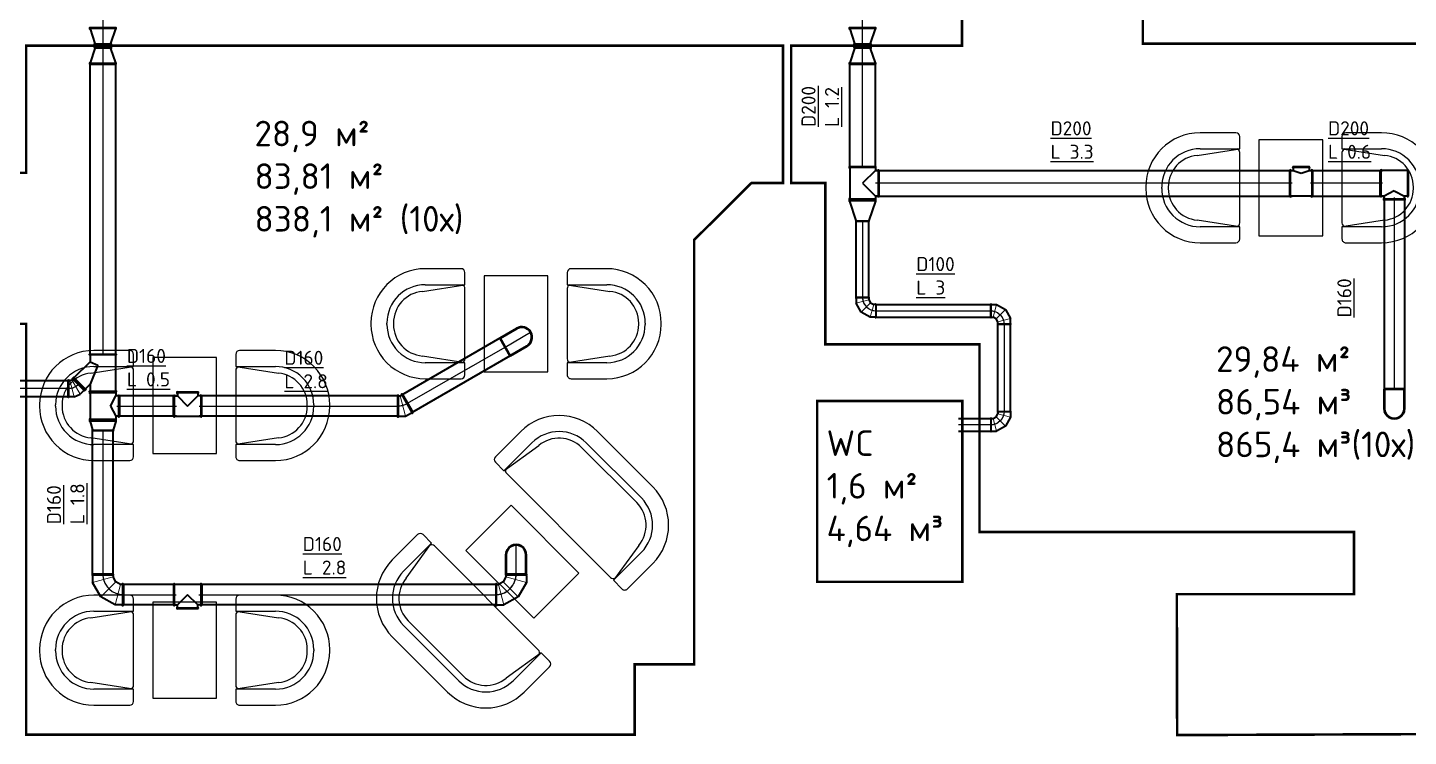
# Model space of a CAD drawing. Header units: metres. Extents: x -2077 to 53851, y -33309 to 16054.
# Drawn here: x 3979 to 14780, y -31724 to -26184 of the extents above; entities that cross this region are included whole.
import ezdxf

# ---------------------------------------------------------------- set-up
doc = ezdxf.new("R2010")
doc.units = ezdxf.units.M
doc.linetypes.add('CENTER', pattern=[2, 1.25, -0.25, 0.25, -0.25])
for name, color, linetype, lineweight in [('Fasonina KRUGLIE', 152, 'Continuous', 9), ('OV', 7, 'Continuous', 9), ('Вытяжка', 152, 'Continuous', 50)]:
    doc.layers.add(name, color=color, linetype=linetype, lineweight=lineweight)
for name, color, linetype in [('RV_Мягкая мебель', 7, 'Continuous'), ('RV_Пвышенные', 65, 'Continuous'), ('RV_Столы', 7, 'Continuous'), ('Стены', 252, 'Continuous')]:
    doc.layers.add(name, color=color, linetype=linetype)
doc.styles.add('Роман', font='isocpeur.ttf', dxfattribs={"height": 80})

# ---------------------------------------------------------------- blocks, each defined once
blk = doc.blocks.new('*U693')
at = {"layer": 'RV_Мягкая мебель'}
for p, q in [((-730, -180), (-730, -460)), ((-605, -150), (-700, -150)), ((-553, -483), (-605, -150)), ((-605, -460), (-605, -150)), ((605, -150), (553, -483)), ((700, -150), (605, -150)), ((605, -150), (605, -460)), ((730, -460), (730, -180)), ((305, -760), (-305, -760)), ((-305, -885), (305, -885))]:
    blk.add_line(p, q, dxfattribs=at)
blk.add_lwpolyline([(603, -170, 0.315615), (575, -150), (-575, -150, 0.315615), (-603, -170)], format="xyb", dxfattribs=at)
at = {"layer": 'RV_Мягкая мебель', "flags": 128}
blk.add_lwpolyline([(-305, -709), (305, -709)], dxfattribs=at)
at = {"layer": 'RV_Мягкая мебель'}
for centre, radius, start, end in [((-700, -180), 30, 90, 180), ((700, -180), 30, 0, 90), ((-305, -460), 425, 180, 270), ((-305, -460), 300, 180, 270), ((-305, -460), 249, 185.1944, 270), ((305, -460), 425, 270, 0), ((305, -460), 300, 270, 0), ((305, -460), 249, 270, 354.8056)]:
    blk.add_arc(centre, radius, start, end, dxfattribs=at)
blk = doc.blocks.new('*U694')
at = {"layer": 'RV_Мягкая мебель'}
for p, q in [((-730, -180), (-730, -460)), ((-605, -150), (-700, -150)), ((-553, -483), (-605, -150)), ((-605, -460), (-605, -150)), ((605, -150), (553, -483)), ((700, -150), (605, -150)), ((605, -150), (605, -460)), ((730, -460), (730, -180)), ((305, -760), (-305, -760)), ((-305, -885), (305, -885))]:
    blk.add_line(p, q, dxfattribs=at)
blk.add_lwpolyline([(603, -170, 0.315615), (575, -150), (-575, -150, 0.315615), (-603, -170)], format="xyb", dxfattribs=at)
at = {"layer": 'RV_Мягкая мебель', "flags": 128}
blk.add_lwpolyline([(-305, -709), (305, -709)], dxfattribs=at)
at = {"layer": 'RV_Мягкая мебель'}
for centre, radius, start, end in [((-700, -180), 30, 90, 180), ((700, -180), 30, 0, 90), ((-305, -460), 425, 180, 270), ((-305, -460), 300, 180, 270), ((-305, -460), 249, 185.1944, 270), ((305, -460), 425, 270, 0), ((305, -460), 300, 270, 0), ((305, -460), 249, 270, 354.8056)]:
    blk.add_arc(centre, radius, start, end, dxfattribs=at)
blk = doc.blocks.new('*U664')
blk.add_lwpolyline([(193543, -15027), (194293, -15027), (194293, -14527), (193543, -14527)], close=True)
blk = doc.blocks.new('*U692')
at = {"layer": 'RV_Мягкая мебель'}
for p, q in [((-430, -180), (-430, -460)), ((-305, -150), (-400, -150)), ((-253, -483), (-305, -150)), ((-305, -460), (-305, -150)), ((305, -150), (253, -483)), ((400, -150), (305, -150)), ((305, -150), (305, -460)), ((430, -460), (430, -180)), ((5, -760), (-5, -760)), ((-5, -885), (5, -885))]:
    blk.add_line(p, q, dxfattribs=at)
blk.add_lwpolyline([(303, -170, 0.315615), (275, -150), (-275, -150, 0.315615), (-303, -170)], format="xyb", dxfattribs=at)
at = {"layer": 'RV_Мягкая мебель', "flags": 128}
blk.add_lwpolyline([(-5, -709), (5, -709)], dxfattribs=at)
at = {"layer": 'RV_Мягкая мебель'}
for centre, radius, start, end in [((-400, -180), 30, 90, 180), ((400, -180), 30, 0, 90), ((-5, -460), 425, 180, 270), ((-5, -460), 300, 180, 270), ((-5, -460), 249, 185.1944, 270), ((5, -460), 425, 270, 0), ((5, -460), 300, 270, 0), ((5, -460), 249, 270, 354.8056)]:
    blk.add_arc(centre, radius, start, end, dxfattribs=at)
blk = doc.blocks.new('*U646')
blk.add_lwpolyline([(193543, -15027), (194293, -15027), (194293, -14527), (193543, -14527)], close=True)
blk = doc.blocks.new('*U696')
at = {"layer": 'RV_Мягкая мебель'}
for p, q in [((-430, -180), (-430, -460)), ((-305, -150), (-400, -150)), ((-253, -483), (-305, -150)), ((-305, -460), (-305, -150)), ((305, -150), (253, -483)), ((400, -150), (305, -150)), ((305, -150), (305, -460)), ((430, -460), (430, -180)), ((5, -760), (-5, -760)), ((-5, -885), (5, -885))]:
    blk.add_line(p, q, dxfattribs=at)
blk.add_lwpolyline([(303, -170, 0.315615), (275, -150), (-275, -150, 0.315615), (-303, -170)], format="xyb", dxfattribs=at)
at = {"layer": 'RV_Мягкая мебель', "flags": 128}
blk.add_lwpolyline([(-5, -709), (5, -709)], dxfattribs=at)
at = {"layer": 'RV_Мягкая мебель'}
for centre, radius, start, end in [((-400, -180), 30, 90, 180), ((400, -180), 30, 0, 90), ((-5, -460), 425, 180, 270), ((-5, -460), 300, 180, 270), ((-5, -460), 249, 185.1944, 270), ((5, -460), 425, 270, 0), ((5, -460), 300, 270, 0), ((5, -460), 249, 270, 354.8056)]:
    blk.add_arc(centre, radius, start, end, dxfattribs=at)
blk = doc.blocks.new('*U471')
at = {"layer": 'Fasonina KRUGLIE', "lineweight": 35}
for p, q in [((100, 0), (-100, 0)), ((-100, -10), (-80, -75)), ((80, -85), (-80, -85)), ((100, -10), (80, -75))]:
    blk.add_line(p, q, dxfattribs=at)
at = {"layer": 'Fasonina KRUGLIE', "lineweight": 9}
for p, q in [((100, -10), (-100, -10)), ((80, -75), (-80, -75))]:
    blk.add_line(p, q, dxfattribs=at)
at = {"layer": 'Fasonina KRUGLIE', "lineweight": 35}
for centre, start, end in [((100, -5), 270, 90), ((-100, -5), 90, 270), ((-80, -80), 90, 270), ((80, -80), 270, 90)]:
    blk.add_arc(centre, 5, start, end, dxfattribs=at)
blk = doc.blocks.new('*U701')
at = {"lineweight": 35}
for p, q in [((240, 100), (2515, 100)), ((240, -100), (2515, -100))]:
    blk.add_line(p, q, dxfattribs=at)
at = {"layer": 'OV', "linetype": 'CENTER', "ltscale": 200}
blk.add_line((240, 0), (2515, 0), dxfattribs=at)
blk = doc.blocks.new('*U572')
at = {"lineweight": 35}
for p, q in [((-70, 80), (395, 80)), ((-70, -80), (395, -80))]:
    blk.add_line(p, q, dxfattribs=at)
at = {"layer": 'OV', "linetype": 'CENTER', "ltscale": 200}
blk.add_line((-70, 0), (395, 0), dxfattribs=at)
blk = doc.blocks.new('*U576')
at = {"lineweight": 35}
for p, q in [((-225, 80), (185, 80)), ((-225, -80), (185, -80))]:
    blk.add_line(p, q, dxfattribs=at)
at = {"layer": 'OV', "linetype": 'CENTER', "ltscale": 200}
blk.add_line((-225, 0), (185, 0), dxfattribs=at)
blk = doc.blocks.new('*U573')
at = {"lineweight": 35}
for p, q in [((1375, 80), (2505, 80)), ((1375, -80), (2505, -80))]:
    blk.add_line(p, q, dxfattribs=at)
at = {"layer": 'OV', "linetype": 'CENTER', "ltscale": 200}
blk.add_line((1375, 0), (2505, 0), dxfattribs=at)
blk = doc.blocks.new('КТР2_45_200_125')
at = {"layer": 'Fasonina KRUGLIE', "lineweight": 35}
for p, q in [((184, 224), (60, 100)), ((279, 142), (191, 231)), ((272, 135), (237, 100)), ((0, 100), (0, -100)), ((10, 100), (60, 100)), ((60, 100), (88, 40)), ((88, 40), (237, 100)), ((237, 100), (287, 100)), ((297, 100), (297, -100)), ((287, -100), (10, -100))]:
    blk.add_line(p, q, dxfattribs=at)
at = {"layer": 'Fasonina KRUGLIE', "lineweight": 9}
for p, q in [((272, 135), (184, 224)), ((10, -100), (10, 100)), ((287, 100), (287, -100))]:
    blk.add_line(p, q, dxfattribs=at)
at = {"layer": 'Fasonina KRUGLIE', "lineweight": 35}
for centre, start, end in [((187, 227), 45, 225), ((276, 139), 225, 45), ((5, 100), 360, 180), ((292, 100), 360, 180), ((5, -100), 180, 0), ((292, -100), 180, 360)]:
    blk.add_arc(centre, 5, start, end, dxfattribs=at)
blk = doc.blocks.new('*U455')
at = {"layer": 'Fasonina KRUGLIE', "linetype": 'Continuous', "lineweight": 9, "rotation": 270}
blk.add_blockref('КТР2_45_200_125', (0, 0), dxfattribs=at)
blk = doc.blocks.new('*U574')
at = {"lineweight": 35}
for p, q in [((-1220, 62.5), (430, 62.5)), ((-1220, -62.5), (430, -62.5))]:
    blk.add_line(p, q, dxfattribs=at)
at = {"layer": 'OV', "linetype": 'CENTER', "ltscale": 200}
blk.add_line((-1220, 0), (430, 0), dxfattribs=at)
blk = doc.blocks.new('КТР1_200_160')
at = {"layer": 'Fasonina KRUGLIE', "lineweight": 35}
for p, q in [((30, 130), (190, 130)), ((30, 120), (30, 100)), ((190, 120), (190, 100)), ((0, 100), (0, -100)), ((10, 100), (30, 100)), ((110, 60), (30, 100)), ((110, 60), (190, 100)), ((190, 100), (210, 100)), ((220, 100), (220, -100)), ((10, -100), (210, -100))]:
    blk.add_line(p, q, dxfattribs=at)
at = {"layer": 'Fasonina KRUGLIE', "lineweight": 9}
for p, q in [((30, 120), (190, 120)), ((10, -100), (10, 100)), ((210, -100), (210, 100))]:
    blk.add_line(p, q, dxfattribs=at)
at = {"layer": 'Fasonina KRUGLIE', "lineweight": 35}
for centre, start, end in [((30, 125), 90, 270), ((190, 125), 270, 90), ((5, 100), 359.9957, 180), ((215, 100), 0, 180.0043), ((5, -100), 180, 0), ((215, -100), 180, 0)]:
    blk.add_arc(centre, 5, start, end, dxfattribs=at)
blk = doc.blocks.new('*U460')
at = {"layer": 'Fasonina KRUGLIE', "linetype": 'Continuous', "lineweight": 9, "rotation": 269.999975997645}
blk.add_blockref('КТР1_200_160', (0, 0), dxfattribs=at)
blk = doc.blocks.new('*U703')
at = {"lineweight": 35}
for p, q in [((1710, 100), (2525, 100)), ((1710, -100), (2525, -100))]:
    blk.add_line(p, q, dxfattribs=at)
at = {"layer": 'OV', "linetype": 'CENTER', "ltscale": 200}
blk.add_line((1710, 0), (2525, 0), dxfattribs=at)
blk = doc.blocks.new('*U602')
at = {"lineweight": 35}
for p, q in [((80, 160), (-80, 160)), ((-80, 150), (-80, 96)), ((80, 150), (80, 139)), ((101, 101), (80, 139)), ((-16, -16), (-80, 96)), ((139, 80), (101, 101)), ((150, 80), (139, 80)), ((160, 80), (160, -80)), ((96, -80), (-16, -16)), ((150, -80), (96, -80))]:
    blk.add_line(p, q, dxfattribs=at)
for p, q in [((80, 150), (-80, 150)), ((80, 139), (-80, 96)), ((101, 101), (-16, -16)), ((139, 80), (96, -80)), ((150, 80), (150, -80))]:
    blk.add_line(p, q)
for centre, start, end in [((-80, 155), 90, 270), ((80, 155), 270, 90), ((155, 80), 360, 180), ((155, -80), 180, 360)]:
    blk.add_arc(centre, 5, start, end, dxfattribs=at)
at = {"linetype": 'CENTER', "lineweight": 9, "ltscale": 50}
blk.add_arc((160, 160), 160, 180, 270, dxfattribs=at)
blk = doc.blocks.new('КТР1_200_200')
at = {"layer": 'Fasonina KRUGLIE', "lineweight": 35}
for p, q in [((230, 130), (30, 130)), ((30, 120), (30, 100)), ((230, 120), (230, 100)), ((0, 100), (0, -100)), ((10, 100), (30, 100)), ((30, 100), (130, 0)), ((130, 0), (230, 100)), ((230, 100), (250, 100)), ((260, 100), (260, -100)), ((10, -100), (250, -100))]:
    blk.add_line(p, q, dxfattribs=at)
at = {"layer": 'Fasonina KRUGLIE', "lineweight": 9}
for p, q in [((230, 120), (30, 120)), ((10, 100), (10, -100)), ((250, 100), (250, -100))]:
    blk.add_line(p, q, dxfattribs=at)
at = {"layer": 'Fasonina KRUGLIE', "lineweight": 35}
for centre, start, end in [((30, 125), 90, 270), ((230, 125), 270, 90), ((5, 100), 360, 180), ((255, 100), 360, 180), ((5, -100), 180, 360), ((255, -100), 180, 360)]:
    blk.add_arc(centre, 5, start, end, dxfattribs=at)
blk = doc.blocks.new('*U472')
at = {"layer": 'Fasonina KRUGLIE', "linetype": 'Continuous', "lineweight": 9, "rotation": 269.999975997645}
blk.add_blockref('КТР1_200_200', (0, 0), dxfattribs=at)
blk = doc.blocks.new('*U461')
at = {"layer": 'Fasonina KRUGLIE', "lineweight": 35}
for p, q in [((100, 0), (-100, 0)), ((-50, -162), (-100, -10)), ((100, -10), (50, -162)), ((-50, -167), (50, -167))]:
    blk.add_line(p, q, dxfattribs=at)
at = {"layer": 'Fasonina KRUGLIE', "lineweight": 9}
for p, q in [((100, -10), (-100, -10)), ((-50, -162), (50, -162))]:
    blk.add_line(p, q, dxfattribs=at)
at = {"layer": 'Fasonina KRUGLIE', "lineweight": 35}
for centre, radius, start, end in [((100, -5), 5, 270, 90), ((-100, -5), 5, 90, 270), ((-50, -165), 2.5, 90, 270), ((50, -165), 2.5, 270, 89.9886)]:
    blk.add_arc(centre, radius, start, end, dxfattribs=at)
blk = doc.blocks.new('*U577')
at = {"lineweight": 35}
for p, q in [((-2470, 100), (790, 100)), ((-2470, -100), (790, -100))]:
    blk.add_line(p, q, dxfattribs=at)
at = {"layer": 'OV', "linetype": 'CENTER', "ltscale": 200}
blk.add_line((-2470, 0), (790, 0), dxfattribs=at)
blk = doc.blocks.new('*U603')
at = {"lineweight": 35}
for p, q in [((50, 105), (-50, 105)), ((-50, 100), (-50, 60)), ((-10, -10), (-50, 60)), ((50, 100), (50, 87)), ((50, 87), (63, 63)), ((63, 63), (87, 50)), ((100, 50), (87, 50)), ((105, 50), (105, -50)), ((60, -50), (-10, -10)), ((100, -50), (60, -50))]:
    blk.add_line(p, q, dxfattribs=at)
for p, q in [((50, 100), (-50, 100)), ((50, 87), (-50, 60)), ((63, 63), (-10, -10)), ((87, 50), (60, -50)), ((100, 50), (100, -50))]:
    blk.add_line(p, q)
for centre, start, end in [((-50, 102), 90.0003, 270.0003), ((50, 102), 270.0003, 90.0003), ((102, 50), 0.0003, 180.0003), ((102, -50), 180.0003, 0.0003)]:
    blk.add_arc(centre, 2.5, start, end, dxfattribs=at)
at = {"linetype": 'CENTER', "lineweight": 9, "ltscale": 50}
blk.add_arc((105, 105), 105, 180.0003, 270.0003, dxfattribs=at)
blk = doc.blocks.new('*U579')
at = {"lineweight": 35}
for p, q in [((-410, 100), (155, 100)), ((-410, -100), (155, -100))]:
    blk.add_line(p, q, dxfattribs=at)
at = {"layer": 'OV', "linetype": 'CENTER', "ltscale": 200}
blk.add_line((-410, 0), (155, 0), dxfattribs=at)
blk = doc.blocks.new('*U604')
at = {"lineweight": 35}
for p, q in [((-105, -50), (-105, 50)), ((-100, 50), (-60, 50)), ((-60, 50), (10, 10)), ((10, 10), (50, -60)), ((-100, -50), (-87, -50)), ((-63, -63), (-87, -50)), ((-50, -87), (-63, -63)), ((-50, -100), (-50, -87)), ((-50, -105), (50, -105)), ((50, -100), (50, -60))]:
    blk.add_line(p, q, dxfattribs=at)
for p, q in [((-100, -50), (-100, 50)), ((-87, -50), (-60, 50)), ((-63, -63), (10, 10)), ((-50, -87), (50, -60)), ((-50, -100), (50, -100))]:
    blk.add_line(p, q)
for centre, start, end in [((-102, 50), 360, 180), ((-102, -50), 180, 360), ((-50, -102), 90, 270), ((50, -102), 270, 90)]:
    blk.add_arc(centre, 2.5, start, end, dxfattribs=at)
at = {"linetype": 'CENTER', "lineweight": 9, "ltscale": 50}
blk.add_arc((-105, -105), 105, 0, 90, dxfattribs=at)
blk = doc.blocks.new('*U605')
at = {"lineweight": 35}
for p, q in [((-105, 50), (-105, -50)), ((-100, 50), (-87, 50)), ((-87, 50), (-63, 63)), ((-63, 63), (-50, 87)), ((-50, 105), (50, 105)), ((-50, 100), (-50, 87)), ((50, 60), (10, -10)), ((50, 100), (50, 60)), ((-100, -50), (-60, -50)), ((10, -10), (-60, -50))]:
    blk.add_line(p, q, dxfattribs=at)
for p, q in [((-100, 50), (-100, -50)), ((-87, 50), (-60, -50)), ((-63, 63), (10, -10)), ((-50, 100), (50, 100)), ((-50, 87), (50, 60))]:
    blk.add_line(p, q)
at = {"linetype": 'CENTER', "lineweight": 9, "ltscale": 50}
blk.add_arc((-105, 105), 105, 270, 0, dxfattribs=at)
at = {"lineweight": 35}
for centre, start, end in [((-102, 50), 360, 180), ((-50, 102), 90, 270), ((50, 102), 270, 90), ((-102, -50), 180, 360)]:
    blk.add_arc(centre, 2.5, start, end, dxfattribs=at)
blk = doc.blocks.new('*U582')
at = {"lineweight": 35}
for p, q in [((2260, 50), (2865, 50)), ((2260, -50), (2865, -50))]:
    blk.add_line(p, q, dxfattribs=at)
at = {"layer": 'OV', "linetype": 'CENTER', "ltscale": 200}
blk.add_line((2260, 0), (2865, 0), dxfattribs=at)
blk = doc.blocks.new('*U583')
at = {"lineweight": 35}
for p, q in [((2190, 50), (2880, 50)), ((2190, -50), (2880, -50))]:
    blk.add_line(p, q, dxfattribs=at)
at = {"layer": 'OV', "linetype": 'CENTER', "ltscale": 200}
blk.add_line((2190, 0), (2880, 0), dxfattribs=at)
blk = doc.blocks.new('*U584')
at = {"lineweight": 35}
for p, q in [((-435, 50), (475, 50)), ((-435, -50), (475, -50))]:
    blk.add_line(p, q, dxfattribs=at)
at = {"layer": 'OV', "linetype": 'CENTER', "ltscale": 200}
blk.add_line((-435, 0), (475, 0), dxfattribs=at)
blk = doc.blocks.new('*U585')
at = {"lineweight": 35}
for p, q in [((220, 50), (480, 50)), ((220, -50), (480, -50))]:
    blk.add_line(p, q, dxfattribs=at)
at = {"layer": 'OV', "linetype": 'CENTER', "ltscale": 200}
blk.add_line((220, 0), (480, 0), dxfattribs=at)
blk = doc.blocks.new('*U470')
at = {"layer": 'Fasonina KRUGLIE', "lineweight": 35}
for p, q in [((-52, -63), (-52, 63)), ((-2, 63), (-42, 63)), ((-8, -80), (80, 8)), ((-2, 63), (45, 44)), ((73, 15), (45, 44)), ((-36, -63), (-42, -63)), ((-36, -63), (-20, -68)), ((-15, -73), (-20, -68))]:
    blk.add_line(p, q, dxfattribs=at)
at = {"layer": 'Fasonina KRUGLIE', "lineweight": 9}
for p, q in [((-42, -63), (-42, 63)), ((-36, -63), (-2, 63)), ((-20, -68), (45, 44)), ((-15, -73), (73, 15))]:
    blk.add_line(p, q, dxfattribs=at)
at = {"layer": 'Fasonina KRUGLIE', "lineweight": 35}
for centre, start, end in [((-47, 63), 360, 180), ((77, 12), 315, 135), ((-47, -63), 180, 360), ((-12, -77), 135, 315)]:
    blk.add_arc(centre, 5, start, end, dxfattribs=at)
at = {"layer": 'Fasonina KRUGLIE', "color": 7, "linetype": 'CENTER', "lineweight": 9, "ltscale": 30}
blk.add_arc((-50, -120), 120, 44.5736, 91.2143, dxfattribs=at)
blk = doc.blocks.new('*U475')
at = {"layer": 'Fasonina KRUGLIE', "linetype": 'Continuous', "lineweight": 9}
blk.add_blockref('КТР1_200_160', (0, 0), dxfattribs=at)
blk = doc.blocks.new('*U590')
at = {"lineweight": 35}
for p, q in [((-2175, 80), (-675, 80)), ((-2175, -80), (-675, -80))]:
    blk.add_line(p, q, dxfattribs=at)
at = {"layer": 'OV', "linetype": 'CENTER', "ltscale": 200}
blk.add_line((-2175, 0), (-675, 0), dxfattribs=at)
blk = doc.blocks.new('*U614')
at = {"lineweight": 35}
for p, q in [((-1155, 80), (395, 80)), ((-1155, -80), (395, -80))]:
    blk.add_line(p, q, dxfattribs=at)
at = {"layer": 'OV', "linetype": 'CENTER', "ltscale": 200}
blk.add_line((-1155, 0), (395, 0), dxfattribs=at)
blk = doc.blocks.new('*U616')
at = {"lineweight": 35}
for p, q in [((-2115, 80), (205, 80)), ((-2115, -80), (205, -80))]:
    blk.add_line(p, q, dxfattribs=at)
at = {"layer": 'OV', "linetype": 'CENTER', "ltscale": 200}
blk.add_line((-2115, 0), (205, 0), dxfattribs=at)
blk = doc.blocks.new('*U615')
at = {"lineweight": 35}
for p, q in [((-80, 139), (-101, 101)), ((-80, 160), (80, 160)), ((-80, 150), (-80, 139)), ((80, 150), (80, 96)), ((-160, 80), (-160, -80)), ((-150, 80), (-139, 80)), ((-101, 101), (-139, 80)), ((80, 96), (16, -16)), ((-150, -80), (-96, -80)), ((16, -16), (-96, -80))]:
    blk.add_line(p, q, dxfattribs=at)
for p, q in [((-80, 150), (80, 150)), ((-80, 139), (80, 96)), ((-150, 80), (-150, -80)), ((-139, 80), (-96, -80)), ((-101, 101), (16, -16))]:
    blk.add_line(p, q)
at = {"linetype": 'CENTER', "lineweight": 9, "ltscale": 50}
blk.add_arc((-160, 160), 160, 270, 0, dxfattribs=at)
at = {"lineweight": 35}
for centre, start, end in [((-80, 155), 90, 270), ((80, 155), 270, 90), ((-155, 80), 360, 180), ((-155, -80), 180, 360)]:
    blk.add_arc(centre, 5, start, end, dxfattribs=at)
blk = doc.blocks.new('*U617')
at = {"layer": 'Fasonina KRUGLIE', "lineweight": 35}
for p, q in [((3, 91), (-77, -48)), ((12, 86), (21, 80)), ((21, 80), (33, 80)), ((43, 80), (43, -80)), ((-68, -53), (-21, -80)), ((-21, -80), (33, -80))]:
    blk.add_line(p, q, dxfattribs=at)
at = {"layer": 'Fasonina KRUGLIE', "lineweight": 9}
for p, q in [((12, 86), (-68, -53)), ((21, 80), (-21, -80)), ((33, 80), (33, -80))]:
    blk.add_line(p, q, dxfattribs=at)
at = {"layer": 'Fasonina KRUGLIE', "color": 7, "linetype": 'CENTER', "lineweight": 9, "ltscale": 30}
blk.add_arc((43, 160), 160, 240, 270, dxfattribs=at)
at = {"layer": 'Fasonina KRUGLIE', "lineweight": 35}
for centre, start, end in [((7, 88), 330, 150), ((38, 80), 0, 180), ((-73, -50), 150, 330), ((38, -80), 180, 0)]:
    blk.add_arc(centre, 5, start, end, dxfattribs=at)
blk = doc.blocks.new('*U618')
at = {"lineweight": 35}
for p, q in [((-495, 80), (395, 80)), ((-495, -80), (395, -80))]:
    blk.add_line(p, q, dxfattribs=at)
at = {"layer": 'OV', "linetype": 'CENTER', "ltscale": 200}
blk.add_line((-495, 0), (395, 0), dxfattribs=at)
blk = doc.blocks.new('*U698')
at = {"layer": 'Fasonina KRUGLIE', "lineweight": 35}
for p, q in [((-62, 123), (-100, 10)), ((63, 133), (-62, 133)), ((100, 10), (63, 123)), ((-100, 0), (100, 0))]:
    blk.add_line(p, q, dxfattribs=at)
at = {"layer": 'Fasonina KRUGLIE', "lineweight": 9}
for p, q in [((63, 123), (-62, 123)), ((63, 123), (-62, 123)), ((-100, 10), (100, 10))]:
    blk.add_line(p, q, dxfattribs=at)
at = {"layer": 'Fasonina KRUGLIE', "lineweight": 35}
for centre, start, end in [((-62, 128), 90, 270), ((63, 128), 270, 90), ((-100, 5), 90, 270), ((100, 5), 270, 90)]:
    blk.add_arc(centre, 5, start, end, dxfattribs=at)
blk = doc.blocks.new('КТР1_200_125')
at = {"layer": 'Fasonina KRUGLIE', "lineweight": 35}
for p, q in [((153, 130), (28, 130)), ((28, 120), (28, 100)), ((153, 120), (153, 100)), ((0, 100), (0, -100)), ((10, 100), (28, 100)), ((28, 100), (90, 78)), ((90, 78), (153, 100)), ((153, 100), (170, 100)), ((180, 100), (180, -100)), ((170, -100), (10, -100))]:
    blk.add_line(p, q, dxfattribs=at)
at = {"layer": 'Fasonina KRUGLIE', "lineweight": 9}
for p, q in [((153, 120), (28, 120)), ((10, -100), (10, 100)), ((170, 100), (170, -100))]:
    blk.add_line(p, q, dxfattribs=at)
at = {"layer": 'Fasonina KRUGLIE', "lineweight": 35}
for centre, start, end in [((28, 125), 90, 270), ((153, 125), 270, 90), ((5, 100), 360, 180), ((175, 100), 360, 180), ((5, -100), 180, 0), ((175, -100), 180, 360)]:
    blk.add_arc(centre, 5, start, end, dxfattribs=at)
blk = doc.blocks.new('*U473')
at = {"layer": 'Fasonina KRUGLIE', "linetype": 'Continuous', "lineweight": 9}
blk.add_blockref('КТР1_200_125', (0, 0), dxfattribs=at)
blk = doc.blocks.new('КТР1_160_160')
at = {"layer": 'Fasonina KRUGLIE', "lineweight": 35}
for p, q in [((30, 110), (190, 110)), ((0, -80), (0, 80)), ((10, 80), (30, 80)), ((30, 100), (30, 80)), ((30, 80), (110, 0)), ((110, 0), (190, 80)), ((190, 100), (190, 80)), ((210, 80), (190, 80)), ((220, -80), (220, 80)), ((10, -80), (210, -80))]:
    blk.add_line(p, q, dxfattribs=at)
at = {"layer": 'Fasonina KRUGLIE', "lineweight": 9}
for p, q in [((10, -80), (10, 80)), ((30, 100), (190, 100)), ((210, -80), (210, 80))]:
    blk.add_line(p, q, dxfattribs=at)
at = {"layer": 'Fasonina KRUGLIE', "lineweight": 35}
for centre, start, end in [((30, 105), 90, 270), ((190, 105), 270, 90), ((5, 80), 0, 180), ((215, 80), 360, 180), ((5, -80), 180, 360), ((215, -80), 180, 0)]:
    blk.add_arc(centre, 5, start, end, dxfattribs=at)
blk = doc.blocks.new('*U613')
at = {"layer": 'Fasonina KRUGLIE', "linetype": 'Continuous', "lineweight": 9, "rotation": 359.9999759976448}
blk.add_blockref('КТР1_160_160', (0, 0), dxfattribs=at)
blk = doc.blocks.new('*U667')
for p, q in [((-150, 79.5), (-150, -79.5)), ((0, 79.5), (-150, 79.5)), ((-150, -79.5), (0, -79.5))]:
    blk.add_line(p, q)
blk.add_arc((0, 0), 79.5, 270, 90)

msp = doc.modelspace()

# ---------------------------------------------------------------- linework, layer by layer
at = {"layer": 'RV_Пвышенные', "flags": 128}
for points in [[(9302.235, -25894.5536), (4778.4444, -25894.5536, 0.4148258275), (4568.0044, -26104.5536), (4568.0022, -28735.2583)], [(10510.2932, -27697.7781), (10510.2932, -28293.0543, 0.4141987248), (10615.2959, -28398.0538), (11512.8188, -28398.0538, -0.4150126451), (11617.6997, -28503.0543), (11617.6997, -29184.5654, -0.4150164091), (11512.8188, -29289.5654), (11260.2954, -29289.5654)], [(5320.817, -29142.0355), (6871.4504, -29142.0368, 0.1316364855), (6951.4504, -29120.5996), (7713.5531, -28680.6003), (7913.4918, -28565.1658)], [(4381.3804, -28970.2677, -0.2063651953), (4292.992, -29006.1693), (2517.992, -29006.1693), (2451.492, -29006.1693)], [(4568.0044, -29326.7067), (4568.0044, -30466.7028, 0.3946227637), (4728.0044, -30616.7028), (5140.1987, -30616.7028)], [(5318.7293, -30616.704), (7650.5316, -30616.704, 0.3945571838), (7800.5316, -30456.704), (7800.5316, -30227.204)]]:
    msp.add_lwpolyline(points, format="xyb", dxfattribs=at)
for points in [[(10510.2935, -27282.9693), (10510.2935, -26068.9693)], [(13870.2958, -27400.7782), (10610.2958, -27400.7782)], [(14578.2328, -27400.7782), (14013.2328, -27400.7782)], [(14669.9768, -27510.7765), (14669.9768, -29010.7765)], [(4678.001, -29142.0355), (5143.001, -29142.0355)]]:
    msp.add_lwpolyline(points, dxfattribs=at)
at = {"layer": 'Стены', "color": 250, "flags": 128}
for points in [[(12703.0044, -26004.8477, 20, 20, 0), (11288.0044, -26004.8477, 20, 20, 0), (11288.0044, -26325.5422, 20, 20, 0), (9951.8183, -26325.5422, 20, 20, 0), (9951.8183, -27398.8315, 20, 20, 0), (10219.0044, -27398.8315, 20, 20, 0), (10219.0044, -28658.8315, 20, 20, 0), (11425.0044, -28658.8315, 20, 20, 0), (11425.0044, -30126.8315, 20, 20, 0), (14355.0044, -30126.8315, 20, 20, 0), (14355.0044, -30612.8315, 20, 20, 0), (12968.5044, -30612.8315, 20, 20, 0), (12971.1994, -31714.3743, 20, 20, 0), (17785.0044, -31695.8315, 20, 20, 0), (17785.0044, -26309.8315, 20, 20, 0), (12703.0044, -26309.8315, 20, 20, 0)], [(9887.7639, -27398.8315, 20, 20, 0), (9887.7639, -26325.5422, 20, 20, 0), (3968.0044, -26325.5422, 20, 20, 0), (3968.0044, -27319.0153, 20, 20, 0), (3818.0555, -27319.0153, 20, 20, 0), (3833.84, -28499.276, 20, 20, 0), (3968.0044, -28499.276, 20, 20, 0), (3968.0044, -31711.5422, 20, 20, 0), (8727.0044, -31711.5422, 20, 20, 0), (8727.0044, -31161.5422, 20, 20, 0), (9193.0044, -31161.5422, 20, 20, 0), (9193.0044, -27843.5422, 20, 20, 0), (9641.0044, -27398.8315, 20, 20, 0)]]:
    msp.add_lwpolyline(points, format="xyseb", close=True, dxfattribs=at)
at = {"layer": 'Стены', "color": 250, "const_width": 20, "flags": 128}
msp.add_lwpolyline([(10155.0996, -29103.4972), (11291.4792, -29103.4972), (11291.4792, -30516.7317), (10155.0996, -30516.7317)], close=True, dxfattribs=at)

# ---------------------------------------------------------------- block references
at = {"layer": 'Fasonina KRUGLIE', "linetype": 'Continuous', "lineweight": 9}
for name, p, rotation in [('*U698', (4568.0044, -26184.1596), 180), ('*U698', (10510.2937, -26184.1596), 180), ('*U475', (14779.9769, -27400.7782), 180), ('*U617', (6914.3222, -29142.0355), 29.99995231699893), ('*U613', (5340.817, -30616.7045), 179.9996804098349)]:
    msp.add_blockref(name, p, dxfattribs=dict(at, rotation=rotation))
for name, p in [('*U698', (4568.0041, -26469.0545)), ('*U698', (10510.2934, -26469.0545)), ('*U472', (10510.2958, -27270.7781)), ('*U473', (13851.234, -27400.7782)), ('*U461', (10510.2958, -27530.7781)), ('*U603', (10510.2959, -28398.0543)), ('*U604', (11617.8188, -28398.0543)), ('*U460', (4568.0009, -29032.0354)), ('*U613', (5120.8169, -29142.0355)), ('*U471', (4568.0009, -29252.0355)), ('*U605', (11617.8188, -29289.5654)), ('*U602', (4568.0044, -30616.7028)), ('*U615', (7800.5316, -30616.704))]:
    msp.add_blockref(name, p, dxfattribs=at)
at = {"layer": 'Fasonina KRUGLIE', "linetype": 'Continuous', "lineweight": 9, "xscale": -1}
msp.add_blockref('*U455', (4568.0044, -28735.2582), dxfattribs=at)
at = {"layer": 'Fasonina KRUGLIE', "linetype": 'Continuous', "lineweight": 9, "xscale": -1, "rotation": 180}
msp.add_blockref('*U470', (4345.4787, -29006.1693), dxfattribs=at)
at = {"layer": 'RV_Мягкая мебель', "transparency": 33554534}
for name, p, rotation in [('*U692', (13610.6905, -27435.4761), 270), ('*U696', (14110.6905, -27435.4761), 89.99999999999999), ('*U692', (7550.0495, -28498.3646), 270), ('*U692', (8050.0495, -28498.3646), 89.99999999999999), ('*U692', (4957.6867, -29138.0397), 270), ('*U692', (5457.6867, -29138.0397), 89.99999999999999), ('*U692', (4957.6867, -31050.5477), 270), ('*U692', (5457.6867, -31050.5477), 89.99999999999999)]:
    msp.add_blockref(name, p, dxfattribs=dict(at, rotation=rotation))
at = {"layer": 'RV_Мягкая мебель'}
for name, p, rotation in [('*U694', (8027.0677, -30182.6577), 134.9999999999999), ('*U693', (7673.5143, -30536.2111), 315)]:
    msp.add_blockref(name, p, dxfattribs=dict(at, rotation=rotation))
at = {"layer": 'RV_Столы'}
for name, p, rotation in [('*U646', (-916.6186, -221353.8059), 90), ('*U646', (-6977.2596, -222416.6945), 90), ('*U646', (-9569.6224, -223056.3695), 90), ('*U664', (-118821.5396, 117210.6671), 315), ('*U646', (-9569.6224, -224968.8775), 90)]:
    msp.add_blockref(name, p, dxfattribs=dict(at, rotation=rotation))
at = {"layer": 'Вытяжка', "color": 1, "lineweight": 9}
for name, p, rotation in [('*U701', (4568.0044, -28984.5536), 90), ('*U703', (10510.2935, -28992.9693), 90), ('*U590', (14669.9768, -29685.7765), 270), ('*U582', (10510.2932, -30557.7781), 90), ('*U583', (11617.6997, -31378.0543), 90), ('*U618', (7284.8703, -28928.0999), 209.9999523170037), ('*U572', (5073.001, -29142.0355), 180), ('*U614', (5715.817, -29142.0355), 180), ('*U573', (4568.0044, -31831.7067), 90), ('*U576', (4915.1987, -30616.7028), 180), ('*U616', (5523.7293, -30616.704), 180)]:
    msp.add_blockref(name, p, dxfattribs=dict(at, rotation=rotation))
for name, p in [('*U577', (13080.2958, -27400.7782)), ('*U579', (14423.2328, -27400.7782)), ('*U584', (11045.2954, -28398.0538)), ('*U585', (11040.2954, -29289.5654))]:
    msp.add_blockref(name, p, dxfattribs=at)
at = {"layer": 'Вытяжка', "color": 1, "lineweight": 9, "zscale": -1}
for p, rotation in [((7844.6428, -28604.9158), 29.9999523170039), ((14669.9768, -29160.7765), 270), ((7800.5316, -30306.704), 89.99999999999999)]:
    msp.add_blockref('*U667', p, dxfattribs=dict(at, rotation=rotation))
at = {"layer": 'Вытяжка', "color": 1}
msp.add_blockref('*U574', (3862.992, -29006.1693), dxfattribs=at)

# ---------------------------------------------------------------- texts
at = {"layer": 'RV_Пвышенные', "color": 155, "true_color": 0x2c72b5, "char_height": 110, "attachment_point": 1, "rotation": 90, "style": 'Роман'}
for s, insert in [('{\\fISOCPEUR|b1|i0|c204|p34;\\LD200\\PL 1.2}', (10032.6978, -26960.3245)), ('{\\fISOCPEUR|b1|i0|c204|p34;\\LD160}', (14224.0324, -28448.8973)), ('{\\fISOCPEUR|b1|i0|c204|p34;\\LD160\\PL 1.8}', (4129.8434, -30065.7102))]:
    msp.add_mtext_dynamic_manual_height_columns(s, width=2713.546817, gutter_width=500, heights=[0], dxfattribs=dict(at, insert=insert))
at = {"layer": 'RV_Пвышенные', "color": 0, "char_height": 200, "attachment_point": 1, "style": 'Роман'}
for s, width, insert in [('28,9 м²\\P83,81 м²\\P838,1 м² (10х)', 1859.954247, (5753.6624, -26911.4829)), ('29,84 м²\\P86,54 м³\\P865,4 м³(10х)', 1740.820619, (13275.1458, -28675.0036)), ('WC\\P1,6 м²\\P4,64 м³', 1008.888809, (10228.9597, -29332.0526))]:
    msp.add_mtext_dynamic_manual_height_columns(s, width=width, gutter_width=500, heights=[0], dxfattribs=dict(at, insert=insert))
at = {"layer": 'RV_Пвышенные', "color": 155, "true_color": 0x2c72b5, "char_height": 110, "attachment_point": 1, "style": 'Роман'}
for s, insert in [('{\\fISOCPEUR|b1|i0|c204|p34;\\LD200\\PL 3.3}', (11980.9316, -26916.1073)), ('{\\fISOCPEUR|b1|i0|c204|p34;\\LD200\\PL 0.6}', (14151.5807, -26916.1073)), ('{\\fISOCPEUR|b1|i0|c204|p34;\\LD100\\PL 3}', (10930.6165, -27977.2157)), ('{\\fISOCPEUR|b1|i0|c204|p34;\\LD160\\PL 0.5}', (4756.0507, -28695.1076)), ('{\\fISOCPEUR|b1|i0|c204|p34;\\LD160\\PL 2.8}', (5987.4516, -28709.8682)), ('{\\fISOCPEUR|b1|i0|c204|p34;\\LD160\\PL 2.8}', (6131.977, -30166.0828))]:
    msp.add_mtext_dynamic_manual_height_columns(s, width=2713.546817, gutter_width=500, heights=[0], dxfattribs=dict(at, insert=insert))

doc.saveas('drawing.dxf')
